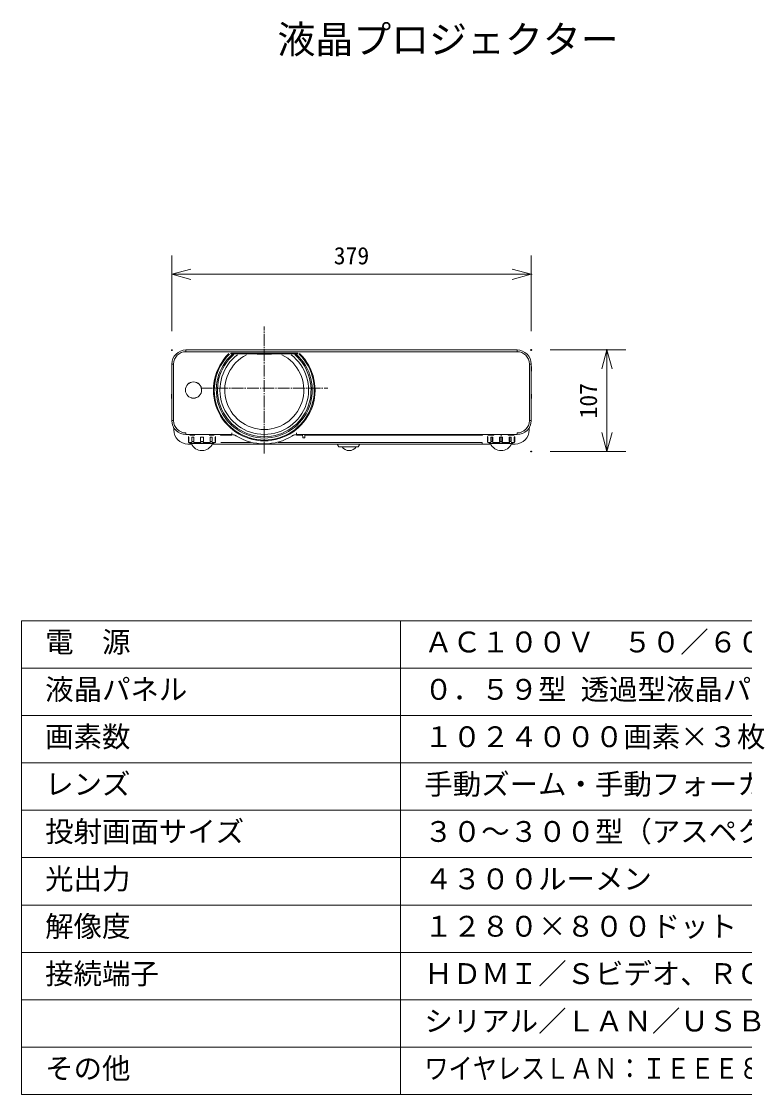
# Model space of a CAD drawing. Units: millimetres, scale not verified. Extents: x -62 to 63, y -56 to 57.
# Drawn here: x -62.5 to 13.8, y -56.5 to 56.8 of the extents above; entities that cross this region are included whole.
import ezdxf
from ezdxf.enums import TextEntityAlignment as Align

# ---------------------------------------------------------------- set-up
doc = ezdxf.new("R2010")
doc.units = ezdxf.units.MM
doc.header["$LTSCALE"] = 0.125
doc.header["$PDMODE"] = 32
doc.header["$PDSIZE"] = 0.0625
doc.linetypes.add('USER1', pattern=[13, 10, -1, 1, -1])
for name, color, linetype, lineweight in [('0-0_0', 7, 'Continuous', 18), ('0-2_WAKU', 1, 'Continuous', 18), ('0-4_GAIKEI', 7, 'Continuous', 18), ('0-5_SUNPO', 7, 'Continuous', 18)]:
    doc.layers.add(name, color=color, linetype=linetype, lineweight=lineweight)
doc.layers.add('0-1_DEFPOINTS', color=7, linetype='Continuous')
doc.layers.add('0-3_MOJI1', color=7, linetype='Continuous')
doc.styles.add('ＭＳ ゴシック', font='')
doc.styles.get('ＭＳ ゴシック').set_extended_font_data('MS Gothic')

# ---------------------------------------------------------------- blocks, each defined once
blk = doc.blocks.new('_OPEN30')
at = {"layer": '0-0_0'}
blk.add_line((0, 0), (-1, 0), dxfattribs=at)
blk.add_lwpolyline([(-1, 0.26795), (0, 0), (-1, -0.26795)], dxfattribs=at)
blk = doc.blocks.new('D5')
at = {"layer": '0-1_DEFPOINTS'}
for p in [(-12.5467, 15.9584), (-4.5467, 15.9584), (-12.5467, 5.2584)]:
    blk.add_point(p, dxfattribs=at)
at = {"layer": '0-5_SUNPO'}
for p, q in [((-10.5467, 15.9584), (-2.5467, 15.9584)), ((-4.5467, 7.2584), (-4.5467, 13.9584)), ((-10.5467, 5.2584), (-2.5467, 5.2584))]:
    blk.add_line(p, q, dxfattribs=at)
at = {"layer": '0-5_SUNPO', "xscale": 2, "yscale": 2}
for p, rotation in [((-4.5467, 15.9584), 90), ((-4.5467, 5.2584), 270)]:
    blk.add_blockref('_OPEN30', p, dxfattribs=dict(at, rotation=rotation))
at = {"layer": '0-5_SUNPO', "style": 'ＭＳ ゴシック'}
blk.add_text('107', height=1.833, rotation=90, dxfattribs=at).set_placement((-5.0467, 8.7334), align=Align.BOTTOM_LEFT)
blk = doc.blocks.new('D4')
at = {"layer": '0-1_DEFPOINTS'}
for p in [(-12.5458, 23.9457), (-50.4458, 15.9457), (-12.5458, 15.9457)]:
    blk.add_point(p, dxfattribs=at)
at = {"layer": '0-5_SUNPO'}
for p, q in [((-50.4458, 17.9457), (-50.4458, 25.9457)), ((-12.5458, 17.9457), (-12.5458, 25.9457)), ((-48.4458, 23.9457), (-14.5458, 23.9457))]:
    blk.add_line(p, q, dxfattribs=at)
at = {"layer": '0-5_SUNPO', "xscale": 2, "yscale": 2, "rotation": 180}
blk.add_blockref('_OPEN30', (-50.4458, 23.9457), dxfattribs=at)
at = {"layer": '0-5_SUNPO', "xscale": 2, "yscale": 2}
blk.add_blockref('_OPEN30', (-12.5458, 23.9457), dxfattribs=at)
at = {"layer": '0-5_SUNPO', "style": 'ＭＳ ゴシック'}
blk.add_text('379', height=1.833, dxfattribs=at).set_placement((-33.3708, 24.4457), align=Align.BOTTOM_LEFT)

msp = doc.modelspace()

# ---------------------------------------------------------------- linework, layer by layer
at = {"layer": '0-2_WAKU', "color": 4}
for p, q in [((-62.4797, -6.4594), (62.5203, -6.4594)), ((-62.4797, -6.4594), (-62.4797, -56.4594)), ((-22.4797, -6.4594), (-22.4797, -56.4594)), ((62.5203, -56.4594), (-62.4797, -56.4594))]:
    msp.add_line(p, q, dxfattribs=at)
at = {"layer": '0-2_WAKU'}
for p, q in [((-62.4797, -11.4594), (62.5203, -11.4594)), ((-62.4797, -16.4594), (62.5203, -16.4594)), ((-62.4797, -21.4594), (62.5203, -21.4594)), ((-62.4797, -26.4594), (62.5203, -26.4594)), ((-62.4797, -31.4594), (62.5203, -31.4594)), ((-62.4797, -36.4594), (62.5203, -36.4594)), ((-62.4797, -41.4594), (62.5203, -41.4594)), ((-62.4797, -46.4594), (62.5203, -46.4594)), ((-62.4797, -51.4594), (62.5203, -51.4594))]:
    msp.add_line(p, q, dxfattribs=at)
at = {"layer": '0-4_GAIKEI', "linetype": 'USER1'}
for p, q in [((-36.865, 11.1875), (-36.865, 24.5879)), ((-43.5622, 18.0877), (-30.1678, 18.0877))]:
    msp.add_line(p, q, dxfattribs=at)
at = {"layer": '0-4_GAIKEI'}
for p, q in [((-10.2012, 22.1149), (-45.1243, 22.1149)), ((-46.6127, 20.6265), (-46.6127, 14.6726)), ((-8.7127, 14.6726), (-8.7127, 20.6265)), ((-46.4143, 13.8306), (-46.4143, 13.6803)), ((-8.9112, 13.6803), (-8.9112, 13.8306)), ((-45.1243, 13.1841), (-40.2764, 13.1841)), ((-33.4536, 13.1841), (-10.2012, 13.1841)), ((-44.9258, 12.1918), (-44.5231, 12.1918)), ((-42.3515, 12.1918), (-12.9739, 12.1918)), ((-10.8023, 12.1918), (-10.3997, 12.1918))]:
    msp.add_line(p, q, dxfattribs=at)
at = {"layer": '0-4_GAIKEI', "color": 1}
for p, q in [((-45.1243, 21.9363), (-45.1243, 22.1149)), ((-10.2012, 21.9363), (-45.1243, 21.9363)), ((-40.4069, 21.7794), (-33.3231, 21.7794)), ((-40.4069, 21.7794), (-40.4069, 21.7262)), ((-40.4069, 21.7262), (-33.3231, 21.7262)), ((-37.6453, 21.672), (-37.6458, 21.6769)), ((-37.6231, 21.6791), (-37.6231, 21.6743)), ((-36.1068, 21.6743), (-37.6231, 21.6743)), ((-36.1066, 21.6791), (-36.1068, 21.6743)), ((-36.0842, 21.6769), (-36.0847, 21.672)), ((-33.3231, 21.7794), (-33.3231, 21.7263)), ((-33.3231, 21.7263), (-33.3231, 21.7262)), ((-33.1409, 21.7405), (-33.1984, 21.6811)), ((-10.2012, 21.9363), (-10.2012, 22.1149)), ((-46.4341, 20.6265), (-46.6127, 20.6265)), ((-46.4341, 20.6265), (-46.4341, 14.6726)), ((-8.8914, 14.6726), (-8.8914, 20.6265)), ((-8.8914, 20.6265), (-8.7127, 20.6265)), ((-8.7127, 20.3784), (-8.683, 20.3784)), ((-8.7127, 20.1303), (-8.683, 20.1303)), ((-8.7127, 19.8822), (-8.683, 19.8822)), ((-8.683, 20.3784), (-8.683, 19.8822)), ((-46.6127, 17.4412), (-46.6425, 17.4412)), ((-46.6425, 16.9946), (-46.6425, 17.4412)), ((-46.6127, 17.1832), (-46.6425, 17.1832)), ((-46.6127, 16.9946), (-46.6425, 16.9946)), ((-8.7127, 17.4412), (-8.683, 17.4412)), ((-8.7127, 17.1832), (-8.683, 17.1832)), ((-8.7127, 16.9946), (-8.683, 16.9946)), ((-8.683, 17.4412), (-8.683, 16.9946)), ((-46.4341, 14.6726), (-46.6127, 14.6726)), ((-8.8914, 14.6726), (-8.7127, 14.6726)), ((-45.1243, 13.3628), (-45.1243, 13.1841)), ((-44.8762, 12.9001), (-44.8186, 12.9001)), ((-44.8762, 12.9001), (-44.8762, 12.4516)), ((-44.8186, 12.4516), (-44.8186, 12.9001)), ((-44.7277, 13.1345), (-44.1816, 13.1345)), ((-44.5194, 12.9001), (-44.3086, 12.9001)), ((-44.5194, 12.9001), (-44.5194, 12.4516)), ((-44.3086, 12.4516), (-44.3086, 12.9001)), ((-43.5864, 12.9001), (-43.2883, 12.9001)), ((-43.5864, 12.9001), (-43.5864, 12.4516)), ((-43.2883, 12.4516), (-43.2883, 12.9001)), ((-42.6931, 13.1345), (-42.1469, 13.1345)), ((-42.566, 12.9001), (-42.3553, 12.9001)), ((-42.566, 12.9001), (-42.566, 12.4516)), ((-42.3553, 12.4516), (-42.3553, 12.9001)), ((-42.0561, 12.9001), (-41.9985, 12.9001)), ((-42.0561, 12.9001), (-42.0561, 12.4516)), ((-41.9985, 12.9001), (-41.9985, 12.4516)), ((-41.4734, 13.1389), (-41.4734, 13.1841)), ((-41.4734, 13.1389), (-40.2764, 13.1389)), ((-40.2764, 13.3627), (-40.2764, 13.1389)), ((-39.816, 13.1323), (-39.8578, 13.0648)), ((-33.914, 13.1323), (-33.8722, 13.0648)), ((-33.4536, 13.1389), (-33.4536, 13.3628)), ((-33.4536, 13.1389), (-32.8174, 13.1389)), ((-32.8213, 13.1841), (-32.794, 12.8722)), ((-32.65, 12.8269), (-32.7446, 12.8269)), ((-32.6005, 12.8722), (-32.5733, 13.1841)), ((-32.5772, 13.1389), (-13.8521, 13.1389)), ((-30.1404, 13.1841), (-30.1404, 13.1544)), ((-30.1404, 13.1544), (-29.6938, 13.1544)), ((-29.9518, 13.1841), (-29.9518, 13.1544)), ((-29.6938, 13.1841), (-29.6938, 13.1544)), ((-13.8521, 13.1389), (-13.8521, 13.1841)), ((-13.327, 12.9001), (-13.327, 12.4516)), ((-13.327, 12.9001), (-13.2693, 12.9001)), ((-13.2921, 12.4516), (-13.2921, 12.9001)), ((-13.2693, 12.4516), (-13.2693, 12.9001)), ((-13.2672, 13.1389), (-12.6324, 13.1389)), ((-12.6324, 13.1345), (-13.1786, 13.1345)), ((-12.9702, 12.9001), (-12.9702, 12.4516)), ((-12.9702, 12.9001), (-12.7594, 12.9001)), ((-12.9486, 12.9001), (-12.9486, 12.4516)), ((-12.8131, 12.4516), (-12.8131, 12.9001)), ((-12.7594, 12.4516), (-12.7594, 12.9001)), ((-12.6324, 13.1593), (-12.6324, 13.1345)), ((-12.0371, 12.9001), (-12.0371, 12.4516)), ((-12.0371, 12.9001), (-11.7391, 12.9001)), ((-11.9839, 12.9001), (-11.9839, 12.4516)), ((-11.8881, 13.1119), (-11.8881, 13.0308)), ((-11.7923, 12.4516), (-11.7923, 12.9001)), ((-11.7391, 12.4516), (-11.7391, 12.9001)), ((-11.1439, 13.1593), (-11.1439, 13.1345)), ((-11.1439, 13.1389), (-10.5091, 13.1389)), ((-10.5977, 13.1345), (-11.1439, 13.1345)), ((-11.0168, 12.9001), (-11.0168, 12.4516)), ((-11.0168, 12.9001), (-10.8061, 12.9001)), ((-10.9631, 12.9001), (-10.9631, 12.4516)), ((-10.8277, 12.4516), (-10.8277, 12.9001)), ((-10.8061, 12.4516), (-10.8061, 12.9001)), ((-10.5069, 12.9001), (-10.5069, 12.4516)), ((-10.5069, 12.9001), (-10.4493, 12.9001)), ((-10.4842, 12.9001), (-10.4842, 12.4516)), ((-10.4493, 12.9001), (-10.4493, 12.4516)), ((-10.2012, 13.3628), (-10.2012, 13.1841)), ((-44.8186, 12.4516), (-44.8762, 12.4516)), ((-44.823, 12.3407), (-44.4875, 12.3407)), ((-44.7446, 12.2424), (-42.1438, 12.2415)), ((-44.5194, 12.4516), (-44.3086, 12.4516)), ((-44.3469, 12.3407), (-43.5368, 12.3407)), ((-43.5864, 12.4516), (-43.2883, 12.4516)), ((-43.3379, 12.3407), (-42.5278, 12.3407)), ((-42.566, 12.4516), (-42.3553, 12.4516)), ((-42.3872, 12.3407), (-42.0517, 12.3407)), ((-42.0561, 12.4516), (-41.9985, 12.4516)), ((-42.0332, 12.3549), (-42.0222, 12.3549)), ((-41.4433, 12.3549), (-38.322, 12.3549)), ((-35.408, 12.3549), (-13.8822, 12.3549)), ((-29.1679, 12.1918), (-28.9992, 11.8941)), ((-28.9992, 11.8941), (-26.9681, 11.8941)), ((-26.7994, 12.1918), (-26.9681, 11.8941)), ((-13.8822, 12.3549), (-13.8822, 12.1918)), ((-13.2693, 12.4516), (-13.327, 12.4516)), ((-13.3033, 12.3549), (-13.2923, 12.3549)), ((-13.2738, 12.3407), (-12.9382, 12.3407)), ((-13.1817, 12.2415), (-10.5946, 12.2415)), ((-12.9702, 12.4516), (-12.7594, 12.4516)), ((-12.7976, 12.3407), (-11.9875, 12.3407)), ((-12.0371, 12.4516), (-11.7391, 12.4516)), ((-11.8881, 12.3217), (-11.8881, 12.2415)), ((-11.7887, 12.3407), (-10.9786, 12.3407)), ((-11.0168, 12.4516), (-10.8061, 12.4516)), ((-10.838, 12.3407), (-10.5025, 12.3407)), ((-10.5069, 12.4516), (-10.4493, 12.4516))]:
    msp.add_line(p, q, dxfattribs=at)
for radius in [0.8583, 0.8534]:
    msp.add_circle((-44.3304, 17.8877), radius, dxfattribs=at)
at = {"layer": '0-4_GAIKEI'}
for centre, radius, start, end in [((-45.1243, 20.6265), 1.4885, 90, 180), ((-10.2012, 20.6265), 1.4885, 0, 90), ((-45.1243, 14.6726), 1.4885, 180, 270), ((-46.8112, 13.8306), 0.3969, 0, 26.52535), ((-44.9258, 13.6803), 1.4885, 180, 270), ((-10.3997, 13.6803), 1.4885, 270, 0), ((-10.2012, 14.6726), 1.4885, 270, 0), ((-8.5143, 13.8306), 0.3969, 153.47465, 180), ((-40.2764, 12.3903), 0.7938, 58.17832, 90), ((-36.865, 17.8877), 5.676, 238.17832, 301.82168), ((-33.4536, 12.3903), 0.7938, 90, 121.82168), ((-43.4373, 12.7043), 1.207, 202.66152, 337.33848), ((-11.8881, 12.7043), 1.207, 202.66152, 337.33848)]:
    msp.add_arc(centre, radius, start, end, dxfattribs=at)
at = {"layer": '0-4_GAIKEI', "color": 1}
for centre, radius, start, end in [((-45.1243, 20.6265), 1.3098, 90, 180), ((-36.865, 17.8877), 5.3585, 134.027, 45.97321), ((-36.865, 17.8877), 5.2758, 134.02705, 45.97321), ((-36.865, 17.8877), 5.064, 131.54285, 48.45715), ((-36.865, 17.8877), 4.9335, 130.76008, 49.23992), ((-36.865, 17.8877), 4.6785, 127.06883, 52.93117), ((-36.865, 17.8877), 4.1686, 116.64105, 63.35895), ((-10.2012, 20.6265), 1.3098, 0, 90), ((-45.1243, 14.6726), 1.3098, 180, 270), ((-10.2012, 14.6726), 1.3098, 270, 0), ((-44.7273, 12.9001), 0.1489, 143.26673, 180), ((-42.1473, 12.9001), 0.1489, 0, 36.73327), ((-32.7446, 12.8765), 0.0496, 185.0008, 270.00007), ((-32.65, 12.8765), 0.0496, 269.99993, 354.9992), ((-13.1781, 12.9001), 0.1489, 143.26673, 180), ((-10.5981, 12.9001), 0.1489, 0, 36.73327), ((-44.7273, 12.4516), 0.1489, 180, 216.79769), ((-44.9258, 12.3028), 0.0992, 11.00966, 36.86975), ((-41.9489, 12.3028), 0.0992, 143.13025, 168.99034), ((-42.1473, 12.4516), 0.1489, 323.20231, 0), ((-27.9108, 12.4144), 0.9172, 214.64964, 325.35036), ((-13.1781, 12.4516), 0.1489, 180, 216.79769), ((-13.3766, 12.3028), 0.0992, 11.00966, 36.86975), ((-10.3997, 12.3028), 0.0992, 143.13025, 168.99034), ((-10.5981, 12.4516), 0.1489, 323.20231, 0)]:
    msp.add_arc(centre, radius, start, end, dxfattribs=at)

# ---------------------------------------------------------------- block references
at = {"layer": '0-5_SUNPO'}
for name in ['D4', 'D5']:
    msp.add_blockref(name, (3.8331, 6.1565), dxfattribs=at)

# ---------------------------------------------------------------- texts
at = {"layer": '0-3_MOJI1', "style": 'ＭＳ ゴシック'}
for s, height, p in [('液晶プロジェクター', 2.933, (-35.4797, 52.5406)), ('電\u3000源', 2.199, (-59.9797, -10.4594)), ('ＡＣ１００Ｖ\u3000５０／６０Ｈｚ\u3000', 2.199, (-19.9797, -10.4594)), ('液晶パネル', 2.199, (-59.9797, -15.4594)), ('０．５９型 透過型液晶パネル ３原色方式', 2.199, (-19.9797, -15.4594)), ('画素数', 2.199, (-59.9797, -20.4594)), ('１０２４０００画素×３枚', 2.199, (-19.9797, -20.4594)), ('レンズ', 2.199, (-59.9797, -25.4594)), ('手動ズーム・手動フォーカスレンズ', 2.199, (-19.9797, -25.4594)), ('投射画面サイズ', 2.199, (-59.9797, -30.4594)), ('３０～３００型（アスペクト比１６：１０）', 2.199, (-19.9797, -30.4594)), ('光出力', 2.199, (-59.9797, -35.4594)), ('４３００ルーメン', 2.199, (-19.9797, -35.4594)), ('解像度', 2.199, (-59.9797, -40.4594)), ('１２８０×８００ドット', 2.199, (-19.9797, -40.4594)), ('接続端子', 2.199, (-59.9797, -45.4594)), ('ＨＤＭＩ／Ｓビデオ、ＲＧＢ', 2.199, (-19.9797, -45.4594)), ('シリアル／ＬＡＮ／ＵＳＢ', 2.199, (-19.9797, -50.4594)), ('その他', 2.199, (-59.9797, -55.4594))]:
    msp.add_text(s, height=height, dxfattribs=at).set_placement(p, align=Align.BOTTOM_LEFT)
at = {"layer": '0-3_MOJI1', "style": 'ＭＳ ゴシック', "width": 0.85}
msp.add_text('ワイヤレスＬＡＮ：ＩＥＥＥ８０２．１１ｂ／ｇ／ｎ対応', height=2.199, dxfattribs=at).set_placement((-19.9797, -55.4594), align=Align.BOTTOM_LEFT)

doc.saveas('drawing.dxf')
